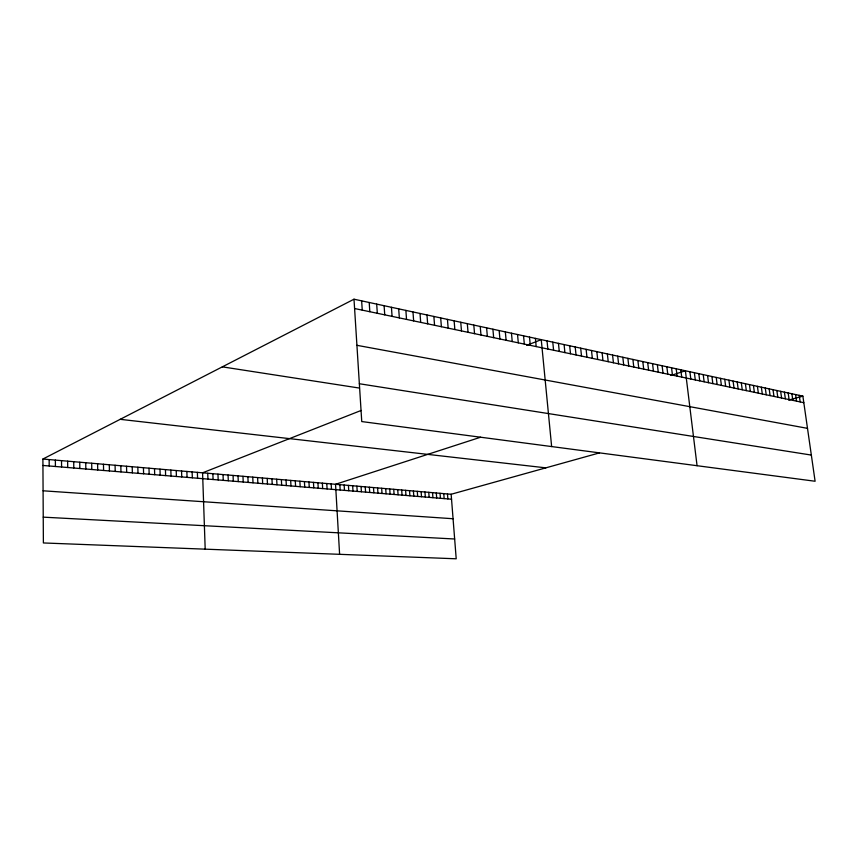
<?xml version="1.0" encoding="UTF-8"?>
<svg xmlns="http://www.w3.org/2000/svg" width="858" height="858" viewBox="0 0 858 858"><rect width="100%" height="100%" fill="white"/><g stroke="black" fill="none" stroke-linecap="round" stroke-linejoin="round"><path stroke-width="1.29" d="M599.485 452.885L451.147 494.262L456.209 558.794L43.383 542.953L42.9 459.03L354 299.206L802.874 396.139L815.1 481.252L361.754 421.568L354 299.206M361.143 410.456L202.574 472.812L205.191 549.163M526.726 345.356L541.248 339.639L551.64 446.568M480.577 437.226L335.542 484.287L339.607 554.322M670.892 375.482L685.392 370.774L697.061 465.712M788.706 400.096L802.874 396.139M43.232 517.149L454.665 538.996M43.082 490.797L453.067 518.736M42.932 465.465L451.544 499.217M42.9 459.03L451.147 494.262M120.195 419.326L545.838 467.846M222.329 366.849L359.448 388.073M359.352 383.74L811.336 455.072M356.917 345.313L807.507 428.356M354.59 308.526L803.817 402.67M799.238 395.356L800.182 401.909M795.58 394.573L796.514 401.136M791.891 393.768L792.824 400.364M788.17 392.964L789.103 399.581M784.427 392.16L785.36 398.798M780.662 391.345L781.584 398.005M776.855 390.529L777.788 397.211M773.026 389.693L773.959 396.407M769.176 388.867L770.098 395.602M765.282 388.02L766.215 394.787M761.368 387.183L762.29 393.961M757.421 386.325L758.343 393.136M753.442 385.467L754.364 392.299M749.431 384.599L750.353 391.462M745.398 383.73L746.321 390.615M741.323 382.85L742.245 389.768M737.226 381.971L738.137 388.899M733.097 381.07L734.008 388.041M728.925 380.169L729.836 387.162M724.731 379.268L725.643 386.282M720.495 378.357L721.406 385.392M716.226 377.434L717.138 384.502M711.925 376.501L712.837 383.601M707.593 375.568L708.494 382.689M703.228 374.624L704.128 381.778M698.82 373.67L699.72 380.855M694.379 372.715L695.28 379.922M689.907 371.75L690.797 378.979M680.812 369.787L681.702 377.08M676.201 368.79L677.091 376.104M671.557 367.782L672.436 375.139M666.859 366.774L667.749 374.152M662.129 365.755L663.009 373.155M657.367 364.725L658.247 372.158M652.552 363.685L653.431 371.149M647.704 362.634L648.573 370.13M642.814 361.583L643.682 369.112M637.88 360.51L638.749 368.071M632.904 359.438L633.772 367.031M627.884 358.354L628.742 365.98M622.822 357.26L623.68 364.918M617.717 356.156L618.575 363.846M612.569 355.04L613.416 362.762M607.367 353.925L608.215 361.679M602.123 352.788L602.97 360.575M596.836 351.651L597.672 359.47M591.505 350.493L592.342 358.344M586.121 349.335L586.947 357.218M580.684 348.166L581.51 356.081M575.203 346.975L576.029 354.933M569.669 345.785L570.495 353.764M564.092 344.573L564.907 352.595M558.461 343.361L559.266 351.415M552.777 342.138L553.582 350.225M547.039 340.894L547.833 349.024M535.403 338.384L536.186 346.578M529.504 337.108L530.287 345.345M523.552 335.821L524.324 344.09M517.535 334.523L518.307 342.835M511.465 333.215L512.237 341.559M505.341 331.885L506.102 340.272M499.152 330.555L499.914 338.974M492.91 329.204L493.661 337.666M486.604 327.842L487.344 336.347M480.233 326.469L480.973 335.006M473.809 325.085L474.538 333.665M467.31 323.68L468.039 332.303M460.757 322.265L461.475 330.92M454.139 320.828L454.847 329.536M447.447 319.391L448.144 328.131M440.69 317.932L441.387 326.716M433.869 316.452L434.556 325.279M447.468 493.94L447.855 498.916M443.768 493.618L444.154 498.616M426.973 314.972L427.659 323.831M440.047 493.296L440.433 498.305M436.304 492.975L436.69 497.994M420.012 313.46L420.688 322.372M432.539 492.653L432.925 497.683M428.764 492.331L429.139 497.372M412.977 311.947L413.642 320.903M424.957 491.999L425.332 497.061M421.128 491.666L421.503 496.739M405.877 310.414L406.531 319.412M417.288 491.334L417.653 496.417M413.417 491.001L413.781 496.106M398.691 308.859L399.335 317.9M409.523 490.669L409.888 495.785M405.609 490.326L405.973 495.452M391.441 307.293L392.074 316.377M401.683 489.993L402.037 495.13M397.726 489.65L398.08 494.809M384.105 305.705L384.738 314.843M393.747 489.307L394.09 494.476M389.736 488.963L390.09 494.144M376.694 304.107L377.316 313.288M385.714 488.61L386.057 493.811M381.671 488.266L382.014 493.479M369.208 302.488L369.819 311.711M377.595 487.912L377.938 493.136M361.647 300.858L362.248 310.124M373.498 487.559L373.841 492.803M369.38 487.205L369.712 492.46M365.24 486.84L365.572 492.117M361.068 486.486L361.4 491.773M356.874 486.121L357.207 491.43M352.659 485.757L352.992 491.076M348.423 485.392L348.745 490.733M344.155 485.027L344.476 490.379M339.865 484.652L340.176 490.025M331.177 483.901L331.488 489.307M326.791 483.526L327.091 488.942M322.372 483.151L322.672 488.577M317.932 482.764L318.221 488.213M313.46 482.378L313.749 487.837M308.955 481.992L309.245 487.462M304.429 481.595L304.719 487.087M299.882 481.209L300.161 486.711M295.291 480.812L295.581 486.336M290.69 480.416L290.959 485.95M286.046 480.008L286.325 485.574M281.381 479.611L281.649 485.188M276.684 479.204L276.952 484.802M271.954 478.796L272.222 484.405M267.203 478.389L267.46 484.009M262.419 477.97L262.677 483.622M257.604 477.552L257.85 483.215M252.756 477.134L253.003 482.818M247.887 476.716L248.123 482.421M242.975 476.297L243.211 482.014M238.041 475.868L238.267 481.606M233.065 475.439L233.29 481.188M228.067 475.01L228.292 480.78M223.026 474.571L223.252 480.362M217.964 474.142L218.179 479.944M212.87 473.702L213.074 479.525M207.733 473.251L207.936 479.096M197.372 472.361L197.565 478.238M192.138 471.911L192.331 477.809M186.872 471.45L187.055 477.37M181.564 470.999L181.746 476.93M176.222 470.538L176.405 476.49M170.849 470.077L171.021 476.051M165.444 469.605L165.615 475.6M159.996 469.133L160.156 475.15M154.515 468.661L154.676 474.699M149.002 468.189L149.153 474.238M143.447 467.707L143.586 473.777M137.848 467.224L137.988 473.316M132.218 466.741L132.347 472.855M126.544 466.248L126.673 472.383M120.839 465.755L120.957 471.911M115.09 465.261L115.208 471.439M109.309 464.757L109.416 470.956M103.475 464.253L103.582 470.474M97.608 463.749L97.705 469.991M91.699 463.245L91.785 469.498M85.746 462.73L85.832 469.004M79.751 462.215L79.837 468.511M73.724 461.69L73.788 468.018M67.643 461.164L67.707 467.513M61.519 460.639L61.583 467.009M55.362 460.103L55.416 466.495M49.153 459.566L49.196 465.98"/></g></svg>
